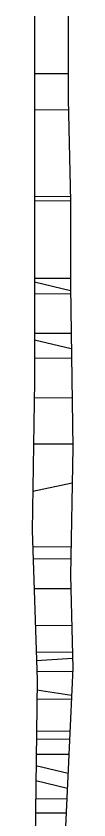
# Model space of a CAD drawing. Header units: millimetres. Extents: x 0 to 1800, y 0 to 1200.
# Drawn here: x 1267.8 to 1275.2, y 566.9 to 713.7 of the extents above; entities that cross this region are included whole.
import ezdxf

# ---------------------------------------------------------------- set-up
doc = ezdxf.new("R2010")
doc.units = ezdxf.units.MM

msp = doc.modelspace()

# ---------------------------------------------------------------- linework, layer by layer
at = {"color": 249}
for p, q in [((1268.26, 713.7), (1268.26, 704.61)), ((1268.26, 713.7), (1268.26, 704.61)), ((1274.33, 713.7), (1274.33, 698.55)), ((1274.33, 713.7), (1274.33, 698.55)), ((1268.26, 704.61), (1268.26, 688.59)), ((1268.26, 704.61), (1268.26, 688.59)), ((1268.26, 703.24), (1274.33, 703.19)), ((1268.26, 703.24), (1274.33, 703.19)), ((1274.33, 698.55), (1274.76, 679.93)), ((1274.33, 698.55), (1274.76, 679.93)), ((1268.26, 696.65), (1274.37, 696.6)), ((1268.26, 696.65), (1274.37, 696.6)), ((1268.26, 688.59), (1268.26, 669.98)), ((1268.26, 688.59), (1268.26, 669.98)), ((1268.26, 680.79), (1274.74, 680.74)), ((1268.26, 680.79), (1274.74, 680.74)), ((1268.26, 680.01), (1274.76, 679.96)), ((1268.26, 680.01), (1274.76, 679.96)), ((1274.76, 679.93), (1274.76, 664.35)), ((1274.76, 679.93), (1274.76, 664.35)), ((1268.26, 669.98), (1268.26, 647.04)), ((1268.26, 669.98), (1268.26, 647.04)), ((1268.26, 665.87), (1274.76, 665.82)), ((1268.26, 665.87), (1274.76, 665.82)), ((1268.26, 665.19), (1274.77, 663.61)), ((1268.26, 665.19), (1274.77, 663.61)), ((1274.76, 664.35), (1275.19, 634.92)), ((1274.76, 664.35), (1275.19, 634.92)), ((1268.26, 663.05), (1274.78, 663)), ((1268.26, 663.05), (1274.78, 663)), ((1268.26, 655.83), (1274.89, 655.78)), ((1268.26, 655.83), (1274.89, 655.78)), ((1268.26, 654.6), (1274.93, 652.98)), ((1268.26, 654.6), (1274.93, 652.98)), ((1268.26, 651.28), (1274.95, 651.23)), ((1268.26, 651.28), (1274.95, 651.23)), ((1268.26, 647.04), (1267.83, 619.77)), ((1268.26, 647.04), (1267.83, 619.77)), ((1268.22, 644.06), (1275.06, 644.01)), ((1268.22, 644.06), (1275.06, 644.01)), ((1268.08, 635.63), (1275.18, 635.58)), ((1268.08, 635.63), (1275.18, 635.58)), ((1275.19, 634.92), (1274.76, 611.54)), ((1275.19, 634.92), (1274.76, 611.54)), ((1267.94, 626.97), (1275.07, 628.48)), ((1267.94, 626.97), (1275.07, 628.48)), ((1267.83, 619.77), (1268.7, 592.5)), ((1267.83, 619.77), (1268.7, 592.5)), ((1267.92, 616.86), (1274.86, 616.81)), ((1267.92, 616.86), (1274.86, 616.81)), ((1267.99, 614.67), (1274.82, 614.62)), ((1267.99, 614.67), (1274.82, 614.62)), ((1274.76, 611.54), (1275.19, 594.66)), ((1274.76, 611.54), (1275.19, 594.66)), ((1268.16, 609.21), (1274.82, 609.16)), ((1268.16, 609.21), (1274.82, 609.16)), ((1268.38, 602.47), (1274.99, 602.42)), ((1268.38, 602.47), (1274.99, 602.42)), ((1268.53, 597.62), (1275.12, 597.57)), ((1268.53, 597.62), (1275.12, 597.57)), ((1268.58, 596.07), (1275.15, 596.44)), ((1268.58, 596.07), (1275.15, 596.44)), ((1275.19, 594.66), (1273.89, 565.66)), ((1275.19, 594.66), (1273.89, 565.66)), ((1268.64, 594.09), (1275.16, 594.04)), ((1268.64, 594.09), (1275.16, 594.04)), ((1268.7, 592.5), (1268.26, 557.87)), ((1268.7, 592.5), (1268.26, 557.87)), ((1268.67, 590.66), (1274.97, 589.71)), ((1268.67, 590.66), (1274.97, 589.71)), ((1268.65, 589.04), (1274.94, 588.99)), ((1268.65, 589.04), (1274.94, 588.99)), ((1268.58, 583.22), (1274.68, 583.17)), ((1268.58, 583.22), (1274.68, 583.17)), ((1268.56, 581.74), (1274.61, 581.7)), ((1268.56, 581.74), (1274.61, 581.7)), ((1268.53, 578.97), (1274.49, 578.92)), ((1268.53, 578.97), (1274.49, 578.92)), ((1268.5, 576.88), (1274.33, 575.47)), ((1268.5, 576.88), (1274.33, 575.47)), ((1268.47, 574.12), (1274.21, 572.72)), ((1268.47, 574.12), (1274.21, 572.72)), ((1268.42, 570.84), (1274.12, 570.8)), ((1268.42, 570.84), (1274.12, 570.8)), ((1268.39, 568.25), (1274.01, 568.21)), ((1268.39, 568.25), (1274.01, 568.21))]:
    msp.add_line(p, q, dxfattribs=at)

doc.saveas('drawing.dxf')
